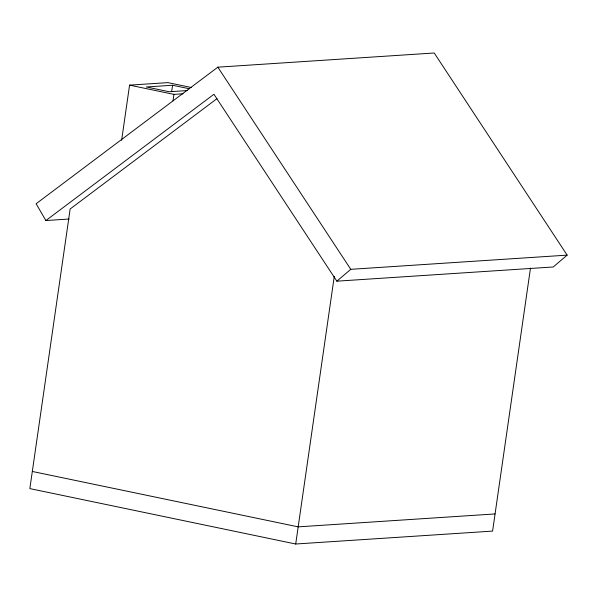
<?xml version="1.0" encoding="UTF-8"?>
<svg xmlns="http://www.w3.org/2000/svg" width="597" height="597" viewBox="0 0 597 597"><rect width="100%" height="100%" fill="white"/><g stroke="black" fill="none" stroke-linecap="round" stroke-linejoin="round"><path stroke-width="0.9" d="M121.616 140.34L129.571 85.14L167.906 82.625L191.443 87.528M171.675 91.49L172.57 85.252L189.331 88.744M173.003 100.841L173.928 94.378L183.063 93.781M216.98 98.654L70.14 209.002L29.85 488.607L295.709 544.009L334.275 276.374M530.494 268.068L492.592 531.099L295.709 544.009M45.894 220.539L213.942 94.259L336.857 281.172L350.767 269.322L567.15 255.128L434.22 52.991L217.845 67.177L36.111 203.749L45.894 220.539L69.11 219.017M567.15 255.128L553.24 266.978L336.857 281.172M172.57 85.252L146.332 86.975L169.264 91.751L187.361 90.565M495.062 513.942L298.179 526.86L32.32 471.458M129.571 85.14L173.928 94.378M217.845 67.177L350.767 269.322"/></g></svg>
